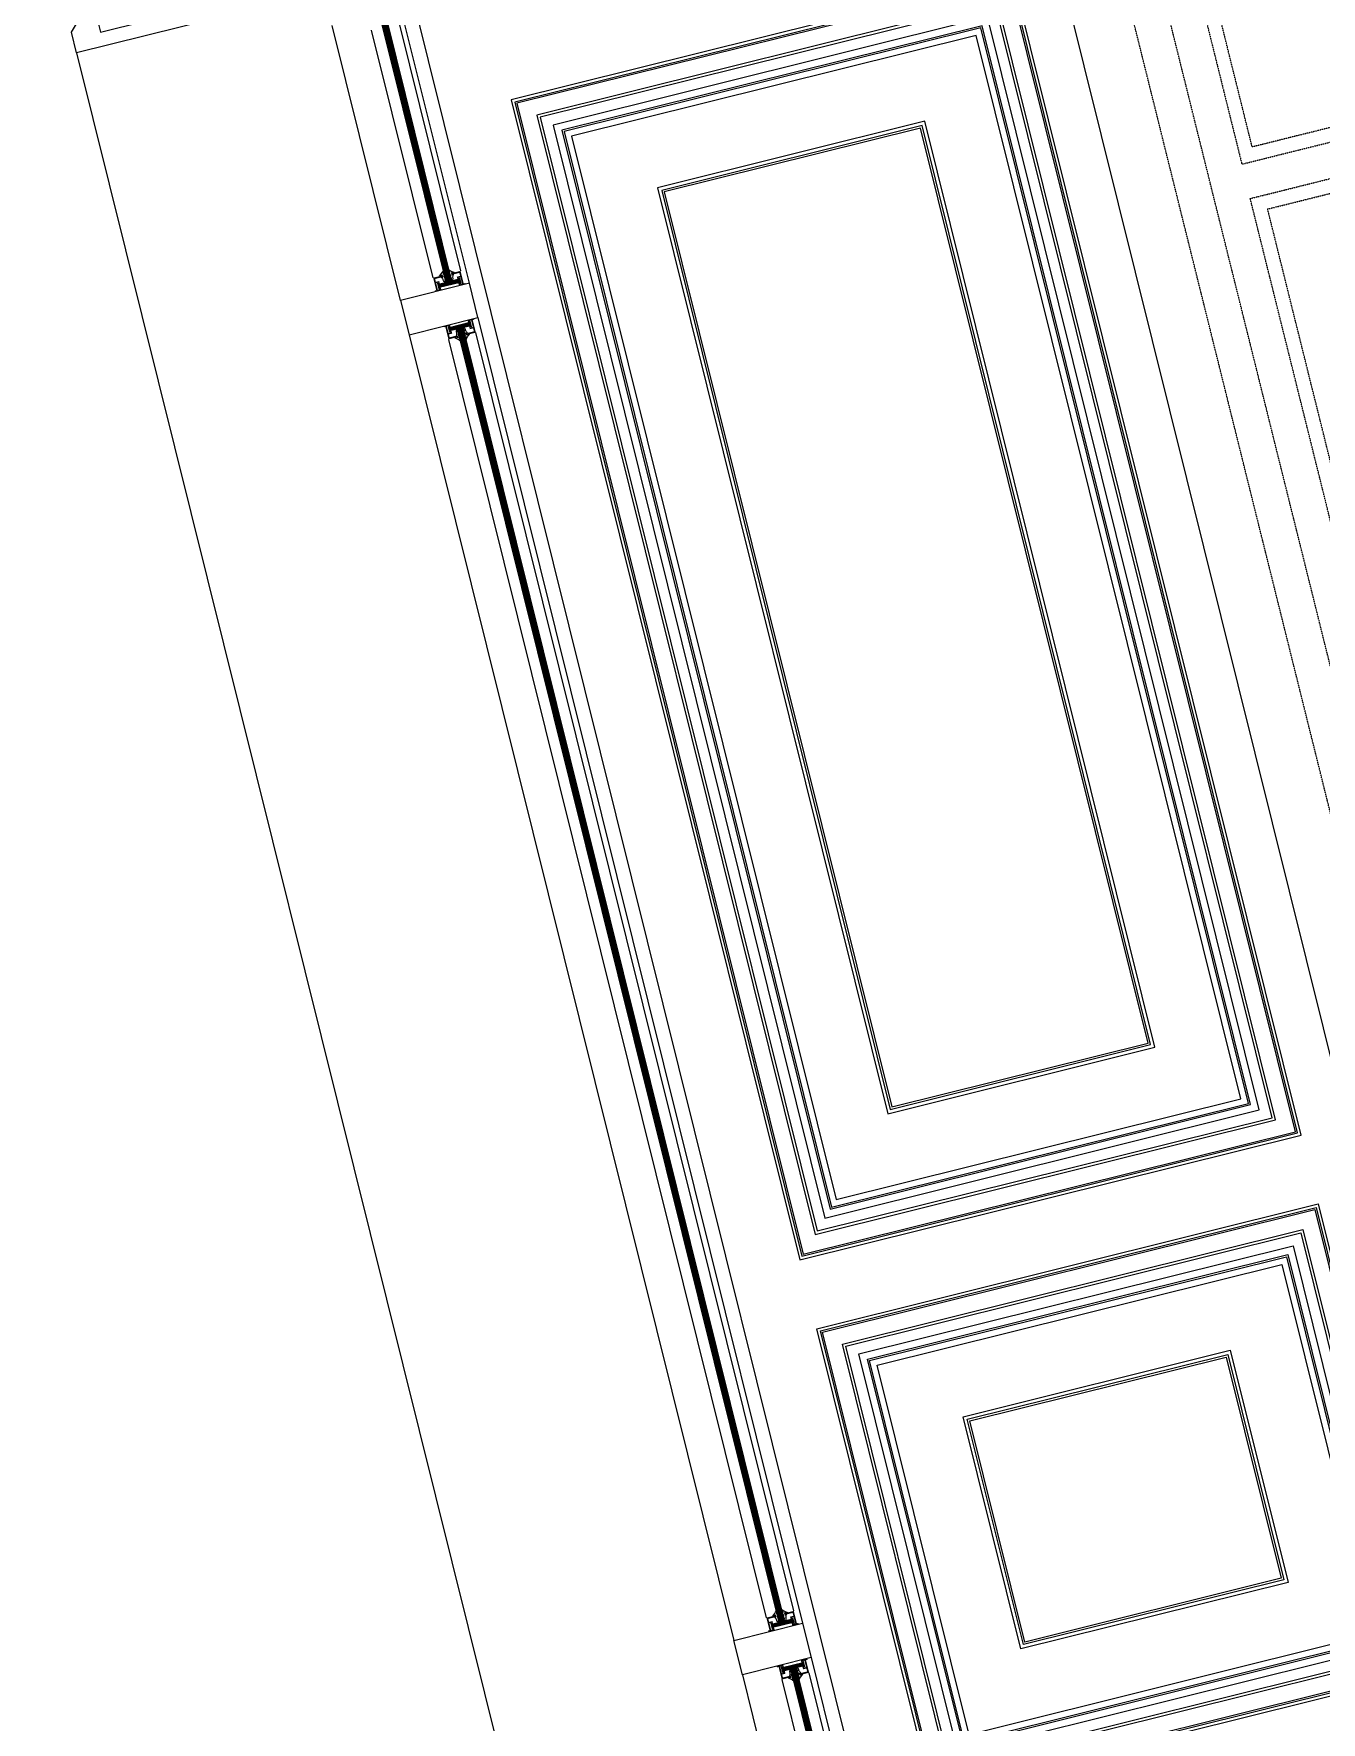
# Model space of a CAD drawing. Header units: inches. Extents: x 122939 to 389145, y 29603 to 574065.
# Drawn here: x 362256 to 364075, y 511976 to 514360 of the extents above; entities that cross this region are included whole.
import ezdxf

# ---------------------------------------------------------------- set-up
doc = ezdxf.new("R2010")
doc.units = ezdxf.units.IN
doc.header["$MEASUREMENT"] = 0
doc.linetypes.add('HIDDEN', pattern=[0.375, 0.25, -0.125])
for name, color, linetype, lineweight in [('A-FLOR-SLAB', 7, 'Continuous', 40), ('A-GLAZ', 134, 'Continuous', 18), ('A-RNDR-ALUM', 1, 'Continuous', 9), ('A-RNDR-PT36', 253, 'Continuous', 20), ('A-WALL-STON', 4, 'Continuous', 18), ('GRC', 41, 'Continuous', 0)]:
    doc.layers.add(name, color=color, linetype=linetype, lineweight=lineweight)
doc.layers.add('gypsum', color=31, linetype='Continuous')

# ---------------------------------------------------------------- blocks, each defined once
blk = doc.blocks.new('win1')
at = {"color": 252, "linetype": 'HIDDEN', "ltscale": 0.5}
for p, q in [((99.8, 2748.8), (99.8, 2348.6, 0)), ((99.8, 2348.6, 0), (1050.2, 2348.6, 0))]:
    blk.add_line(p, q, dxfattribs=at)
at = {"color": 252, "linetype": 'HIDDEN', "ltscale": 0.5, "elevation": 0}
for points in [[(0, 2848.8), (1150, 2848.8), (1150, -101.2), (0, -101.2)], [(119.8, 2728.8), (1030.2, 2728.8), (1030.2, 2368.6), (119.8, 2368.6)], [(99.6, 2298.6), (1050.4, 2298.6), (1050.4, 398.6), (99.6, 398.6)], [(119.8, 2278.3), (1030.2, 2278.3), (1030.2, 418.8), (119.8, 418.8)]]:
    blk.add_lwpolyline(points, close=True, dxfattribs=at)
blk.add_lwpolyline([(50, 2798.8), (1100, 2798.8), (1100, -101.2), (50, -101.2), (50, 2798.8), (1100, 2798.8), (1100, -101.2)], dxfattribs=at)
blk = doc.blocks.new('GLAZ-2')
at = {"layer": 'A-GLAZ'}
for p, q in [((-26.3, 2838.5, 0), (-26.3, 2458.5, 0)), ((-24.9, 2838.5, 0), (-24.9, 2458.5, 0)), ((-23.6, 2838.5, 0), (-23.6, 2458.5, 0)), ((-22.3, 2838.5, 0), (-22.3, 2458.5, 0)), ((-20.9, 2838.5, 0), (-20.9, 2458.5, 0)), ((-19.6, 2838.5, 0), (-19.6, 2458.5, 0)), ((-18.3, 2838.5, 0), (-18.3, 2458.5, 0)), ((-26.3, 511.6, 0), (-26.3, 2391.7, 0)), ((-24.9, 511.6, 0), (-24.9, 2391.7, 0)), ((-23.6, 511.6, 0), (-23.6, 2391.7, 0)), ((-22.3, 511.6, 0), (-22.3, 2391.7, 0)), ((-20.9, 511.6, 0), (-20.9, 2391.7, 0)), ((-19.6, 511.6, 0), (-19.6, 2391.7, 0)), ((-18.3, 511.6, 0), (-18.3, 2391.7, 0)), ((-26.3, 61.5, 0), (-26.3, 441.5, 0)), ((-24.9, 61.5, 0), (-24.9, 441.5, 0)), ((-23.6, 61.5, 0), (-23.6, 441.5, 0)), ((-22.3, 61.5, 0), (-22.3, 441.5, 0)), ((-20.9, 61.5, 0), (-20.9, 441.5, 0)), ((-19.6, 61.5, 0), (-19.6, 441.5, 0)), ((-18.3, 61.5, 0), (-18.3, 441.5, 0))]:
    blk.add_line(p, q, dxfattribs=at)
at = {"layer": 'A-RNDR-ALUM'}
for p, q in [((-50, 2450), (-50, 2850, 0)), ((50, 2450), (50, 2850, 0)), ((-38.2, 2460.6, 0), (-37.5, 2460.6, 0)), ((-38.2, 2460.6, 0), (-38.2, 2452.6, 0)), ((-38.2, 2460.6, 0), (-37.5, 2460.6, 0)), ((-38.2, 2460.6, 0), (-38.2, 2452.6, 0)), ((-37.5, 2460.6, 0), (-37.5, 2452.6, 0)), ((-37.5, 2460.6, 0), (-37.5, 2452.6, 0)), ((-37.5, 2459, 0), (-7.1, 2459, 0)), ((-37.5, 2459, 0), (-7.1, 2459, 0)), ((-37.5, 2457.8, 0), (-7.1, 2457.8, 0)), ((-37.5, 2457.8, 0), (-7.1, 2457.8, 0)), ((-37.5, 2456.6, 0), (-7.1, 2456.6, 0)), ((-37.5, 2456.6, 0), (-7.1, 2456.6, 0)), ((-36, 2460.6, 0), (-35.3, 2460.6, 0)), ((-36, 2460.6, 0), (-35.3, 2460.6, 0)), ((-6.4, 2460.6, 0), (-7.1, 2460.6, 0)), ((-7.1, 2460.6, 0), (-7.1, 2452.6, 0)), ((-6.4, 2460.6, 0), (-7.1, 2460.6, 0)), ((-7.1, 2460.6, 0), (-7.1, 2452.6, 0)), ((-6.4, 2460.6, 0), (-6.4, 2452.6, 0)), ((-6.4, 2460.6, 0), (-6.4, 2452.6, 0)), ((-38.2, 2452.6, 0), (-37.5, 2452.6, 0)), ((-38.2, 2452.6, 0), (-37.5, 2452.6, 0)), ((-37.5, 2455.5, 0), (-7.1, 2455.5, 0)), ((-37.5, 2455.5, 0), (-7.1, 2455.5, 0)), ((-37.5, 2454.3, 0), (-7.1, 2454.3, 0)), ((-37.5, 2454.3, 0), (-7.1, 2454.3, 0)), ((-36, 2452.6, 0), (-35.3, 2452.6, 0)), ((-36, 2452.6, 0), (-35.3, 2452.6, 0)), ((-6.4, 2452.6, 0), (-7.1, 2452.6, 0)), ((-6.4, 2452.6, 0), (-7.1, 2452.6, 0)), ((-50, 2400), (-50, 500, 0)), ((-38.2, 2397.6, 0), (-37.5, 2397.6, 0)), ((-38.2, 2389.6, 0), (-38.2, 2397.6, 0)), ((-38.2, 2397.6, 0), (-37.5, 2397.6, 0)), ((-38.2, 2389.6, 0), (-38.2, 2397.6, 0)), ((-38.2, 2389.6, 0), (-37.5, 2389.6, 0)), ((-38.2, 2389.6, 0), (-37.5, 2389.6, 0)), ((-37.5, 2389.6, 0), (-37.5, 2397.6, 0)), ((-37.5, 2389.6, 0), (-37.5, 2397.6, 0)), ((-37.5, 2396, 0), (-7.1, 2396, 0)), ((-37.5, 2396, 0), (-7.1, 2396, 0)), ((-37.5, 2394.8, 0), (-7.1, 2394.8, 0)), ((-37.5, 2394.8, 0), (-7.1, 2394.8, 0)), ((-37.5, 2393.6, 0), (-7.1, 2393.6, 0)), ((-37.5, 2393.6, 0), (-7.1, 2393.6, 0)), ((-37.5, 2392.5, 0), (-7.1, 2392.5, 0)), ((-37.5, 2392.5, 0), (-7.1, 2392.5, 0)), ((-37.5, 2391.3, 0), (-7.1, 2391.3, 0)), ((-37.5, 2391.3, 0), (-7.1, 2391.3, 0)), ((-36, 2397.6, 0), (-35.3, 2397.6, 0)), ((-36, 2397.6, 0), (-35.3, 2397.6, 0)), ((-36, 2389.6, 0), (-35.3, 2389.6, 0)), ((-36, 2389.6, 0), (-35.3, 2389.6, 0)), ((-6.4, 2397.6, 0), (-7.1, 2397.6, 0)), ((-7.1, 2389.6, 0), (-7.1, 2397.6, 0)), ((-6.4, 2397.6, 0), (-7.1, 2397.6, 0)), ((-7.1, 2389.6, 0), (-7.1, 2397.6, 0)), ((-6.4, 2389.6, 0), (-7.1, 2389.6, 0)), ((-6.4, 2389.6, 0), (-7.1, 2389.6, 0)), ((-6.4, 2389.6, 0), (-6.4, 2397.6, 0)), ((-6.4, 2389.6, 0), (-6.4, 2397.6, 0)), ((50, 2400), (50, 500, 0)), ((-38.2, 510.7, 0), (-37.5, 510.7, 0)), ((-38.2, 510.7, 0), (-38.2, 502.6, 0)), ((-38.2, 510.7, 0), (-37.5, 510.7, 0)), ((-38.2, 510.7, 0), (-38.2, 502.6, 0)), ((-38.2, 502.6, 0), (-37.5, 502.6, 0)), ((-38.2, 502.6, 0), (-37.5, 502.6, 0)), ((-37.5, 510.7, 0), (-37.5, 502.6, 0)), ((-37.5, 510.7, 0), (-37.5, 502.6, 0)), ((-37.5, 509, 0), (-7.1, 509, 0)), ((-37.5, 509, 0), (-7.1, 509, 0)), ((-37.5, 507.8, 0), (-7.1, 507.8, 0)), ((-37.5, 507.8, 0), (-7.1, 507.8, 0)), ((-37.5, 506.6, 0), (-7.1, 506.6, 0)), ((-37.5, 506.6, 0), (-7.1, 506.6, 0)), ((-37.5, 505.5, 0), (-7.1, 505.5, 0)), ((-37.5, 505.5, 0), (-7.1, 505.5, 0)), ((-37.5, 504.3, 0), (-7.1, 504.3, 0)), ((-37.5, 504.3, 0), (-7.1, 504.3, 0)), ((-36, 510.7, 0), (-35.3, 510.7, 0)), ((-36, 510.7, 0), (-35.3, 510.7, 0)), ((-36, 502.6, 0), (-35.3, 502.6, 0)), ((-36, 502.6, 0), (-35.3, 502.6, 0)), ((-6.4, 510.7, 0), (-7.1, 510.7, 0)), ((-7.1, 510.7, 0), (-7.1, 502.6, 0)), ((-6.4, 510.7, 0), (-7.1, 510.7, 0)), ((-7.1, 510.7, 0), (-7.1, 502.6, 0)), ((-6.4, 502.6, 0), (-7.1, 502.6, 0)), ((-6.4, 502.6, 0), (-7.1, 502.6, 0)), ((-6.4, 510.7, 0), (-6.4, 502.6, 0)), ((-6.4, 510.7, 0), (-6.4, 502.6, 0)), ((-50, 450, 0), (-50, 50, 0)), ((-38.2, 447.4, 0), (-37.5, 447.4, 0)), ((-38.2, 439.4, 0), (-38.2, 447.4, 0)), ((-38.2, 447.4, 0), (-37.5, 447.4, 0)), ((-38.2, 439.4, 0), (-38.2, 447.4, 0)), ((-38.2, 439.4, 0), (-37.5, 439.4, 0)), ((-38.2, 439.4, 0), (-37.5, 439.4, 0)), ((-37.5, 439.4, 0), (-37.5, 447.4, 0)), ((-37.5, 439.4, 0), (-37.5, 447.4, 0)), ((-37.5, 445.7, 0), (-7.1, 445.7, 0)), ((-37.5, 445.7, 0), (-7.1, 445.7, 0)), ((-37.5, 444.5, 0), (-7.1, 444.5, 0)), ((-37.5, 444.5, 0), (-7.1, 444.5, 0)), ((-37.5, 443.4, 0), (-7.1, 443.4, 0)), ((-37.5, 443.4, 0), (-7.1, 443.4, 0)), ((-37.5, 442.2, 0), (-7.1, 442.2, 0)), ((-37.5, 442.2, 0), (-7.1, 442.2, 0)), ((-37.5, 441, 0), (-7.1, 441, 0)), ((-37.5, 441, 0), (-7.1, 441, 0)), ((-36, 447.4, 0), (-35.3, 447.4, 0)), ((-36, 447.4, 0), (-35.3, 447.4, 0)), ((-36, 439.4, 0), (-35.3, 439.4, 0)), ((-36, 439.4, 0), (-35.3, 439.4, 0)), ((-6.4, 447.4, 0), (-7.1, 447.4, 0)), ((-7.1, 439.4, 0), (-7.1, 447.4, 0)), ((-6.4, 447.4, 0), (-7.1, 447.4, 0)), ((-7.1, 439.4, 0), (-7.1, 447.4, 0)), ((-6.4, 439.4, 0), (-7.1, 439.4, 0)), ((-6.4, 439.4, 0), (-7.1, 439.4, 0)), ((-6.4, 439.4, 0), (-6.4, 447.4, 0)), ((-6.4, 439.4, 0), (-6.4, 447.4, 0)), ((50, 450, 0), (50, 50, 0))]:
    blk.add_line(p, q, dxfattribs=at)
at = {"layer": 'A-RNDR-ALUM', "elevation": 0}
for points in [[(-14, 2467.6), (-15.6, 2467.6), (-15.6, 2470.5, 0.015553), (-14.8, 2470), (-11.6, 2470, -0.104304), (-18.3, 2476.1), (-18.3, 2473.5, 0.016036), (-17.6, 2472.8), (-17.6, 2471.5), (-18.3, 2470.9), (-18.3, 2468), (-17.6, 2468.7), (-17.6, 2466.3), (-18.3, 2465.7), (-18.3, 2462.8), (-17.6, 2463.5), (-17.6, 2462.2, -0.414214), (-18.3, 2461.5), (-26.3, 2461.5, -0.414214), (-26.9, 2462.2), (-26.9, 2463.5), (-26.3, 2462.8), (-26.3, 2465.7), (-26.9, 2466.3), (-26.9, 2468.7), (-26.3, 2468), (-26.3, 2470.9), (-26.9, 2471.5), (-26.9, 2472.8, 0.016036), (-26.3, 2473.5), (-26.3, 2476.1, -0.104304), (-33, 2470), (-29.8, 2470, 0.015553), (-28.9, 2470.5), (-28.9, 2467.6), (-30.6, 2467.6, -0.021646), (-28.9, 2464.1), (-28.9, 2462.2, 0.414214), (-26.3, 2459.5), (-18.3, 2459.5, 0.414214), (-15.6, 2462.2), (-15.6, 2464.1, -0.021646)], [(-14, 2382.6), (-15.6, 2382.6), (-15.6, 2379.7, -0.015553), (-14.8, 2380.2), (-11.6, 2380.2, 0.104304), (-18.3, 2374.1), (-18.3, 2376.7, -0.016036), (-17.6, 2377.5), (-17.6, 2378.7), (-18.3, 2379.4), (-18.3, 2382.2), (-17.6, 2381.5), (-17.6, 2383.9), (-18.3, 2384.6), (-18.3, 2387.4), (-17.6, 2386.7), (-17.6, 2388, 0.414214), (-18.3, 2388.7), (-26.3, 2388.7, 0.414214), (-26.9, 2388), (-26.9, 2386.7), (-26.3, 2387.4), (-26.3, 2384.6), (-26.9, 2383.9), (-26.9, 2381.5), (-26.3, 2382.2), (-26.3, 2379.4), (-26.9, 2378.7), (-26.9, 2377.5, -0.016036), (-26.3, 2376.7), (-26.3, 2374.1, 0.104304), (-33, 2380.2), (-29.8, 2380.2, -0.015553), (-28.9, 2379.7), (-28.9, 2382.6), (-30.6, 2382.6, 0.021646), (-28.9, 2386.2), (-28.9, 2388, -0.414214), (-26.3, 2390.7), (-18.3, 2390.7, -0.414214), (-15.6, 2388), (-15.6, 2386.2, 0.021646)], [(-14, 517.6), (-15.6, 517.6), (-15.6, 520.6, 0.015553), (-14.8, 520), (-11.6, 520, -0.104304), (-18.3, 526.1), (-18.3, 523.6, 0.016036), (-17.6, 522.8), (-17.6, 521.6), (-18.3, 520.9), (-18.3, 518.1), (-17.6, 518.7), (-17.6, 516.4), (-18.3, 515.7), (-18.3, 512.9), (-17.6, 513.5), (-17.6, 512.2, -0.414214), (-18.3, 511.6), (-26.3, 511.6, -0.414214), (-26.9, 512.2), (-26.9, 513.5), (-26.3, 512.9), (-26.3, 515.7), (-26.9, 516.4), (-26.9, 518.7), (-26.3, 518.1), (-26.3, 520.9), (-26.9, 521.6), (-26.9, 522.8, 0.016036), (-26.3, 523.6), (-26.3, 526.1, -0.104304), (-33, 520), (-29.8, 520, 0.015553), (-28.9, 520.6), (-28.9, 517.6), (-30.6, 517.6, -0.021646), (-28.9, 514.1), (-28.9, 512.2, 0.414214), (-26.3, 509.6), (-18.3, 509.6, 0.414214), (-15.6, 512.2), (-15.6, 514.1, -0.021646)], [(-14, 432.4), (-15.6, 432.4), (-15.6, 429.5, -0.015553), (-14.8, 430), (-11.6, 430, 0.104304), (-18.3, 423.9), (-18.3, 426.5, -0.016036), (-17.6, 427.2), (-17.6, 428.5), (-18.3, 429.1), (-18.3, 432), (-17.6, 431.3), (-17.6, 433.7), (-18.3, 434.3), (-18.3, 437.2), (-17.6, 436.5), (-17.6, 437.8, 0.414214), (-18.3, 438.5), (-26.3, 438.5, 0.414214), (-26.9, 437.8), (-26.9, 436.5), (-26.3, 437.2), (-26.3, 434.3), (-26.9, 433.7), (-26.9, 431.3), (-26.3, 432), (-26.3, 429.1), (-26.9, 428.5), (-26.9, 427.2, -0.016036), (-26.3, 426.5), (-26.3, 423.9, 0.104304), (-33, 430), (-29.8, 430, -0.015553), (-28.9, 429.5), (-28.9, 432.4), (-30.6, 432.4, 0.021646), (-28.9, 435.9), (-28.9, 437.8, -0.414214), (-26.3, 440.5), (-18.3, 440.5, -0.414214), (-15.6, 437.8), (-15.6, 435.9, 0.021646)]]:
    blk.add_lwpolyline(points, format="xyb", close=True, dxfattribs=at)
at = {"layer": 'A-RNDR-ALUM'}
for points in [[(-50, 2450), (50, 2450), (50, 2400), (-50, 2400)], [(-50, 450), (50, 450), (50, 500), (-50, 500)]]:
    blk.add_lwpolyline(points, close=True, dxfattribs=at)
at = {"layer": 'A-RNDR-ALUM', "const_width": 0.928, "elevation": 0}
for points in [[(-43.7, 2451.4, 0.414214), (-44.2, 2450.9)], [(-43.7, 2451.4, 0.414214), (-44.2, 2450.9)], [(-0.7, 2451.4, -0.414214), (-0.2, 2450.9)], [(-0.7, 2451.4, -0.414214), (-0.2, 2450.9)], [(-43.7, 2398.9, -0.414214), (-44.2, 2399.3)], [(-43.7, 2398.9, -0.414214), (-44.2, 2399.3)], [(-0.7, 2398.8, 0.414214), (-0.2, 2399.3)], [(-0.7, 2398.8, 0.414214), (-0.2, 2399.3)], [(-43.7, 501.4, 0.414214), (-44.2, 500.9)], [(-43.7, 501.4, 0.414214), (-44.2, 500.9)], [(-0.7, 501.4, -0.414214), (-0.2, 501)], [(-0.7, 501.4, -0.414214), (-0.2, 501)], [(-43.7, 448.6, -0.414214), (-44.2, 449.1)], [(-43.7, 448.6, -0.414214), (-44.2, 449.1)], [(-0.7, 448.6, 0.414214), (-0.2, 449.1)], [(-0.7, 448.6, 0.414214), (-0.2, 449.1)]]:
    blk.add_lwpolyline(points, format="xyb", dxfattribs=at)
at = {"layer": 'A-RNDR-ALUM'}
for points in [[(-40.6, 2468.8, 0), (-40.6, 2470, 0), (-29.9, 2468.8, 0), (-29.9, 2470, 0)], [(-40.6, 2468.8, 0), (-40.6, 2470, 0), (-29.9, 2468.8, 0), (-29.9, 2470, 0)], [(-40.6, 2467.6, 0), (-40.6, 2468.8, 0), (-29.9, 2467.6, 0), (-29.9, 2468.8, 0)], [(-40.6, 2467.6, 0), (-40.6, 2468.8, 0), (-29.9, 2467.6, 0), (-29.9, 2468.8, 0)], [(-39.8, 2463.3, 0), (-39.8, 2461.5, 0), (-35, 2463.3, 0), (-36.9, 2461.5, 0)], [(-39.8, 2463.3, 0), (-39.8, 2461.5, 0), (-35, 2463.3, 0), (-36.9, 2461.5, 0)], [(-36.9, 2459.3, 0), (-35, 2459.3, 0), (-36.9, 2461.5, 0), (-35, 2463.3, 0)], [(-36.9, 2459.3, 0), (-35, 2459.3, 0), (-36.9, 2461.5, 0), (-35, 2463.3, 0)], [(-4.3, 2468.8, 0), (-4.3, 2470, 0), (-15.1, 2468.8, 0), (-15.1, 2470, 0)], [(-4.3, 2468.8, 0), (-4.3, 2470, 0), (-15.1, 2468.8, 0), (-15.1, 2470, 0)], [(-4.3, 2467.6, 0), (-4.3, 2468.8, 0), (-15.1, 2467.6, 0), (-15.1, 2468.8, 0)], [(-4.3, 2467.6, 0), (-4.3, 2468.8, 0), (-15.1, 2467.6, 0), (-15.1, 2468.8, 0)], [(-4.6, 2463.3, 0), (-4.6, 2461.5, 0), (-9.4, 2463.3, 0), (-7.5, 2461.5, 0)], [(-7.5, 2459.3, 0), (-9.4, 2459.3, 0), (-7.5, 2461.5, 0), (-9.4, 2463.3, 0)], [(-4.6, 2463.3, 0), (-4.6, 2461.5, 0), (-9.4, 2463.3, 0), (-7.5, 2461.5, 0)], [(-7.5, 2459.3, 0), (-9.4, 2459.3, 0), (-7.5, 2461.5, 0), (-9.4, 2463.3, 0)], [(-44.6, 2450, 0), (-44.6, 2450.9, 0), (-42.2, 2450, 0), (-43.7, 2450.9, 0)], [(-44.6, 2450, 0), (-44.6, 2450.9, 0), (-42.2, 2450, 0), (-43.7, 2450.9, 0)], [(-42.2, 2450, 0), (-43.7, 2450.9, 0), (-42.2, 2451.8, 0), (-43.7, 2451.8, 0)], [(-42.2, 2450, 0), (-43.7, 2450.9, 0), (-42.2, 2451.8, 0), (-43.7, 2451.8, 0)], [(-36.9, 2451.8, 0), (-35, 2450, 0), (-39.8, 2451.8, 0), (-39.8, 2450, 0)], [(-36.9, 2451.8, 0), (-35, 2450, 0), (-39.8, 2451.8, 0), (-39.8, 2450, 0)], [(-36.9, 2454, 0), (-35, 2454, 0), (-36.9, 2451.8, 0), (-35, 2450, 0)], [(-36.9, 2454, 0), (-35, 2454, 0), (-36.9, 2451.8, 0), (-35, 2450, 0)], [(-7.5, 2454, 0), (-9.4, 2454, 0), (-7.5, 2451.8, 0), (-9.4, 2450, 0)], [(-7.5, 2454, 0), (-9.4, 2454, 0), (-7.5, 2451.8, 0), (-9.4, 2450, 0)], [(-7.5, 2451.8, 0), (-9.4, 2450, 0), (-4.6, 2451.8, 0), (-4.6, 2450, 0)], [(-7.5, 2451.8, 0), (-9.4, 2450, 0), (-4.6, 2451.8, 0), (-4.6, 2450, 0)], [(-2.2, 2450, 0), (-0.7, 2450.9, 0), (-2.2, 2451.8, 0), (-0.7, 2451.8, 0)], [(-2.2, 2450, 0), (-0.7, 2450.9, 0), (-2.2, 2451.8, 0), (-0.7, 2451.8, 0)], [(0.2, 2450, 0), (0.2, 2450.9, 0), (-2.2, 2450, 0), (-0.7, 2450.9, 0)], [(0.2, 2450, 0), (0.2, 2450.9, 0), (-2.2, 2450, 0), (-0.7, 2450.9, 0)], [(-44.6, 2400.3, 0), (-44.6, 2399.3, 0), (-42.2, 2400.3, 0), (-43.7, 2399.3, 0)], [(-44.6, 2400.3, 0), (-44.6, 2399.3, 0), (-42.2, 2400.3, 0), (-43.7, 2399.3, 0)], [(-42.2, 2400.3, 0), (-43.7, 2399.3, 0), (-42.2, 2398.4, 0), (-43.7, 2398.4, 0)], [(-42.2, 2400.3, 0), (-43.7, 2399.3, 0), (-42.2, 2398.4, 0), (-43.7, 2398.4, 0)], [(-36.9, 2398.4, 0), (-35, 2400.3, 0), (-39.8, 2398.4, 0), (-39.8, 2400.3, 0)], [(-36.9, 2398.4, 0), (-35, 2400.3, 0), (-39.8, 2398.4, 0), (-39.8, 2400.3, 0)], [(-39.8, 2386.9, 0), (-39.8, 2388.8, 0), (-35, 2386.9, 0), (-36.9, 2388.8, 0)], [(-39.8, 2386.9, 0), (-39.8, 2388.8, 0), (-35, 2386.9, 0), (-36.9, 2388.8, 0)], [(-36.9, 2396.3, 0), (-35, 2396.3, 0), (-36.9, 2398.4, 0), (-35, 2400.3, 0)], [(-36.9, 2396.3, 0), (-35, 2396.3, 0), (-36.9, 2398.4, 0), (-35, 2400.3, 0)], [(-36.9, 2390.9, 0), (-35, 2390.9, 0), (-36.9, 2388.8, 0), (-35, 2386.9, 0)], [(-36.9, 2390.9, 0), (-35, 2390.9, 0), (-36.9, 2388.8, 0), (-35, 2386.9, 0)], [(-7.5, 2398.4, 0), (-9.4, 2400.3, 0), (-4.6, 2398.4, 0), (-4.6, 2400.3, 0)], [(-7.5, 2396.3, 0), (-9.4, 2396.3, 0), (-7.5, 2398.4, 0), (-9.4, 2400.3, 0)], [(-7.5, 2396.3, 0), (-9.4, 2396.3, 0), (-7.5, 2398.4, 0), (-9.4, 2400.3, 0)], [(-7.5, 2398.4, 0), (-9.4, 2400.3, 0), (-4.6, 2398.4, 0), (-4.6, 2400.3, 0)], [(-7.5, 2390.9, 0), (-9.4, 2390.9, 0), (-7.5, 2388.8, 0), (-9.4, 2386.9, 0)], [(-7.5, 2390.9, 0), (-9.4, 2390.9, 0), (-7.5, 2388.8, 0), (-9.4, 2386.9, 0)], [(-4.6, 2386.9, 0), (-4.6, 2388.8, 0), (-9.4, 2386.9, 0), (-7.5, 2388.8, 0)], [(-4.6, 2386.9, 0), (-4.6, 2388.8, 0), (-9.4, 2386.9, 0), (-7.5, 2388.8, 0)], [(-2.2, 2400.3, 0), (-0.7, 2399.3, 0), (-2.2, 2398.4, 0), (-0.7, 2398.4, 0)], [(0.2, 2400.3, 0), (0.2, 2399.3, 0), (-2.2, 2400.3, 0), (-0.7, 2399.3, 0)], [(-2.2, 2400.3, 0), (-0.7, 2399.3, 0), (-2.2, 2398.4, 0), (-0.7, 2398.4, 0)], [(0.2, 2400.3, 0), (0.2, 2399.3, 0), (-2.2, 2400.3, 0), (-0.7, 2399.3, 0)], [(-40.6, 2382.6, 0), (-40.6, 2381.4, 0), (-29.9, 2382.6, 0), (-29.9, 2381.4, 0)], [(-40.6, 2382.6, 0), (-40.6, 2381.4, 0), (-29.9, 2382.6, 0), (-29.9, 2381.4, 0)], [(-40.6, 2381.4, 0), (-40.6, 2380.2, 0), (-29.9, 2381.4, 0), (-29.9, 2380.2, 0)], [(-40.6, 2381.4, 0), (-40.6, 2380.2, 0), (-29.9, 2381.4, 0), (-29.9, 2380.2, 0)], [(-4.3, 2382.6, 0), (-4.3, 2381.4, 0), (-15.1, 2382.6, 0), (-15.1, 2381.4, 0)], [(-4.3, 2382.6, 0), (-4.3, 2381.4, 0), (-15.1, 2382.6, 0), (-15.1, 2381.4, 0)], [(-4.3, 2381.4, 0), (-4.3, 2380.2, 0), (-15.1, 2381.4, 0), (-15.1, 2380.2, 0)], [(-4.3, 2381.4, 0), (-4.3, 2380.2, 0), (-15.1, 2381.4, 0), (-15.1, 2380.2, 0)], [(-44.6, 500, 0), (-44.6, 500.9, 0), (-42.2, 500, 0), (-43.7, 500.9, 0)], [(-44.6, 500, 0), (-44.6, 500.9, 0), (-42.2, 500, 0), (-43.7, 500.9, 0)], [(-42.2, 500, 0), (-43.7, 500.9, 0), (-42.2, 501.9, 0), (-43.7, 501.9, 0)], [(-42.2, 500, 0), (-43.7, 500.9, 0), (-42.2, 501.9, 0), (-43.7, 501.9, 0)], [(-40.6, 518.8, 0), (-40.6, 520, 0), (-29.9, 518.8, 0), (-29.9, 520, 0)], [(-40.6, 518.8, 0), (-40.6, 520, 0), (-29.9, 518.8, 0), (-29.9, 520, 0)], [(-40.6, 517.6, 0), (-40.6, 518.8, 0), (-29.9, 517.6, 0), (-29.9, 518.8, 0)], [(-40.6, 517.6, 0), (-40.6, 518.8, 0), (-29.9, 517.6, 0), (-29.9, 518.8, 0)], [(-39.8, 513.3, 0), (-39.8, 511.5, 0), (-35, 513.3, 0), (-36.9, 511.5, 0)], [(-39.8, 513.3, 0), (-39.8, 511.5, 0), (-35, 513.3, 0), (-36.9, 511.5, 0)], [(-36.9, 501.9, 0), (-35, 500, 0), (-39.8, 501.9, 0), (-39.8, 500, 0)], [(-36.9, 501.9, 0), (-35, 500, 0), (-39.8, 501.9, 0), (-39.8, 500, 0)], [(-36.9, 509.3, 0), (-35, 509.3, 0), (-36.9, 511.5, 0), (-35, 513.3, 0)], [(-36.9, 509.3, 0), (-35, 509.3, 0), (-36.9, 511.5, 0), (-35, 513.3, 0)], [(-36.9, 504, 0), (-35, 504, 0), (-36.9, 501.9, 0), (-35, 500, 0)], [(-36.9, 504, 0), (-35, 504, 0), (-36.9, 501.9, 0), (-35, 500, 0)], [(-4.3, 518.8, 0), (-4.3, 520, 0), (-15.1, 518.8, 0), (-15.1, 520, 0)], [(-4.3, 518.8, 0), (-4.3, 520, 0), (-15.1, 518.8, 0), (-15.1, 520, 0)], [(-4.3, 517.6, 0), (-4.3, 518.8, 0), (-15.1, 517.6, 0), (-15.1, 518.8, 0)], [(-4.3, 517.6, 0), (-4.3, 518.8, 0), (-15.1, 517.6, 0), (-15.1, 518.8, 0)], [(-4.6, 513.3, 0), (-4.6, 511.5, 0), (-9.4, 513.3, 0), (-7.5, 511.5, 0)], [(-7.5, 509.3, 0), (-9.4, 509.3, 0), (-7.5, 511.5, 0), (-9.4, 513.3, 0)], [(-4.6, 513.3, 0), (-4.6, 511.5, 0), (-9.4, 513.3, 0), (-7.5, 511.5, 0)], [(-7.5, 509.3, 0), (-9.4, 509.3, 0), (-7.5, 511.5, 0), (-9.4, 513.3, 0)], [(-7.5, 504, 0), (-9.4, 504, 0), (-7.5, 501.9, 0), (-9.4, 500, 0)], [(-7.5, 504, 0), (-9.4, 504, 0), (-7.5, 501.9, 0), (-9.4, 500, 0)], [(-7.5, 501.9, 0), (-9.4, 500, 0), (-4.6, 501.9, 0), (-4.6, 500, 0)], [(-7.5, 501.9, 0), (-9.4, 500, 0), (-4.6, 501.9, 0), (-4.6, 500, 0)], [(-2.2, 500, 0), (-0.7, 500.9, 0), (-2.2, 501.9, 0), (-0.7, 501.9, 0)], [(-2.2, 500, 0), (-0.7, 500.9, 0), (-2.2, 501.9, 0), (-0.7, 501.9, 0)], [(0.2, 500, 0), (0.2, 500.9, 0), (-2.2, 500, 0), (-0.7, 500.9, 0)], [(0.2, 500, 0), (0.2, 500.9, 0), (-2.2, 500, 0), (-0.7, 500.9, 0)], [(-44.6, 450, 0), (-44.6, 449.1, 0), (-42.2, 450, 0), (-43.7, 449.1, 0)], [(-44.6, 450, 0), (-44.6, 449.1, 0), (-42.2, 450, 0), (-43.7, 449.1, 0)], [(-42.2, 450, 0), (-43.7, 449.1, 0), (-42.2, 448.2, 0), (-43.7, 448.2, 0)], [(-42.2, 450, 0), (-43.7, 449.1, 0), (-42.2, 448.2, 0), (-43.7, 448.2, 0)], [(-40.6, 432.4, 0), (-40.6, 431.2, 0), (-29.9, 432.4, 0), (-29.9, 431.2, 0)], [(-40.6, 432.4, 0), (-40.6, 431.2, 0), (-29.9, 432.4, 0), (-29.9, 431.2, 0)], [(-40.6, 431.2, 0), (-40.6, 430, 0), (-29.9, 431.2, 0), (-29.9, 430, 0)], [(-40.6, 431.2, 0), (-40.6, 430, 0), (-29.9, 431.2, 0), (-29.9, 430, 0)], [(-36.9, 448.2, 0), (-35, 450, 0), (-39.8, 448.2, 0), (-39.8, 450, 0)], [(-36.9, 448.2, 0), (-35, 450, 0), (-39.8, 448.2, 0), (-39.8, 450, 0)], [(-39.8, 436.7, 0), (-39.8, 438.5, 0), (-35, 436.7, 0), (-36.9, 438.5, 0)], [(-39.8, 436.7, 0), (-39.8, 438.5, 0), (-35, 436.7, 0), (-36.9, 438.5, 0)], [(-36.9, 446, 0), (-35, 446, 0), (-36.9, 448.2, 0), (-35, 450, 0)], [(-36.9, 446, 0), (-35, 446, 0), (-36.9, 448.2, 0), (-35, 450, 0)], [(-36.9, 440.7, 0), (-35, 440.7, 0), (-36.9, 438.5, 0), (-35, 436.7, 0)], [(-36.9, 440.7, 0), (-35, 440.7, 0), (-36.9, 438.5, 0), (-35, 436.7, 0)], [(-4.3, 432.4, 0), (-4.3, 431.2, 0), (-15.1, 432.4, 0), (-15.1, 431.2, 0)], [(-4.3, 432.4, 0), (-4.3, 431.2, 0), (-15.1, 432.4, 0), (-15.1, 431.2, 0)], [(-4.3, 431.2, 0), (-4.3, 430, 0), (-15.1, 431.2, 0), (-15.1, 430, 0)], [(-4.3, 431.2, 0), (-4.3, 430, 0), (-15.1, 431.2, 0), (-15.1, 430, 0)], [(-7.5, 448.2, 0), (-9.4, 450, 0), (-4.6, 448.2, 0), (-4.6, 450, 0)], [(-7.5, 446, 0), (-9.4, 446, 0), (-7.5, 448.2, 0), (-9.4, 450, 0)], [(-7.5, 446, 0), (-9.4, 446, 0), (-7.5, 448.2, 0), (-9.4, 450, 0)], [(-7.5, 448.2, 0), (-9.4, 450, 0), (-4.6, 448.2, 0), (-4.6, 450, 0)], [(-7.5, 440.7, 0), (-9.4, 440.7, 0), (-7.5, 438.5, 0), (-9.4, 436.7, 0)], [(-7.5, 440.7, 0), (-9.4, 440.7, 0), (-7.5, 438.5, 0), (-9.4, 436.7, 0)], [(-4.6, 436.7, 0), (-4.6, 438.5, 0), (-9.4, 436.7, 0), (-7.5, 438.5, 0)], [(-4.6, 436.7, 0), (-4.6, 438.5, 0), (-9.4, 436.7, 0), (-7.5, 438.5, 0)], [(-2.2, 450, 0), (-0.7, 449.1, 0), (-2.2, 448.2, 0), (-0.7, 448.2, 0)], [(0.2, 450, 0), (0.2, 449.1, 0), (-2.2, 450, 0), (-0.7, 449.1, 0)], [(-2.2, 450, 0), (-0.7, 449.1, 0), (-2.2, 448.2, 0), (-0.7, 448.2, 0)], [(0.2, 450, 0), (0.2, 449.1, 0), (-2.2, 450, 0), (-0.7, 449.1, 0)]]:
    blk.add_solid(points, dxfattribs=at)
for points in [[(-42.2, 2470, 0), (-39.8, 2467.6, 0), (-42.2, 2450, 0), (-39.8, 2450, 0)], [(-42.2, 2470, 0), (-39.8, 2467.6, 0), (-40.1, 2470, 0), (-40.1, 2467.6, 0)], [(-42.2, 2470, 0), (-39.8, 2467.6, 0), (-42.2, 2450, 0), (-39.8, 2450, 0)], [(-42.2, 2470, 0), (-39.8, 2467.6, 0), (-40.1, 2470, 0), (-40.1, 2467.6, 0)], [(-4.6, 2467.6, 0), (-2.2, 2470, 0), (-4.6, 2450, 0), (-2.2, 2450, 0)], [(-2.2, 2470, 0), (-4.6, 2467.6, 0), (-4.3, 2470, 0), (-4.3, 2467.6, 0)], [(-4.6, 2467.6, 0), (-2.2, 2470, 0), (-4.6, 2450, 0), (-2.2, 2450, 0)], [(-2.2, 2470, 0), (-4.6, 2467.6, 0), (-4.3, 2470, 0), (-4.3, 2467.6, 0)], [(-42.2, 2380.2, 0), (-39.8, 2382.6, 0), (-42.2, 2400.3, 0), (-39.8, 2400.3, 0)], [(-42.2, 2380.2, 0), (-39.8, 2382.6, 0), (-42.2, 2400.3, 0), (-39.8, 2400.3, 0)], [(-4.6, 2382.6, 0), (-2.2, 2380.2, 0), (-4.6, 2400.3, 0), (-2.2, 2400.3, 0)], [(-4.6, 2382.6, 0), (-2.2, 2380.2, 0), (-4.6, 2400.3, 0), (-2.2, 2400.3, 0)], [(-42.2, 2380.2, 0), (-39.8, 2382.6, 0), (-40.1, 2380.2, 0), (-40.1, 2382.6, 0)], [(-42.2, 2380.2, 0), (-39.8, 2382.6, 0), (-40.1, 2380.2, 0), (-40.1, 2382.6, 0)], [(-2.2, 2380.2, 0), (-4.6, 2382.6, 0), (-4.3, 2380.2, 0), (-4.3, 2382.6, 0)], [(-2.2, 2380.2, 0), (-4.6, 2382.6, 0), (-4.3, 2380.2, 0), (-4.3, 2382.6, 0)], [(-42.2, 520, 0), (-39.8, 517.6, 0), (-42.2, 500, 0), (-39.8, 500, 0)], [(-42.2, 520, 0), (-39.8, 517.6, 0), (-40.1, 520, 0), (-40.1, 517.6, 0)], [(-42.2, 520, 0), (-39.8, 517.6, 0), (-42.2, 500, 0), (-39.8, 500, 0)], [(-42.2, 520, 0), (-39.8, 517.6, 0), (-40.1, 520, 0), (-40.1, 517.6, 0)], [(-4.6, 517.6, 0), (-2.2, 520, 0), (-4.6, 500, 0), (-2.2, 500, 0)], [(-2.2, 520, 0), (-4.6, 517.6, 0), (-4.3, 520, 0), (-4.3, 517.6, 0)], [(-4.6, 517.6, 0), (-2.2, 520, 0), (-4.6, 500, 0), (-2.2, 500, 0)], [(-2.2, 520, 0), (-4.6, 517.6, 0), (-4.3, 520, 0), (-4.3, 517.6, 0)], [(-42.2, 430, 0), (-39.8, 432.4, 0), (-42.2, 450, 0), (-39.8, 450, 0)], [(-42.2, 430, 0), (-39.8, 432.4, 0), (-42.2, 450, 0), (-39.8, 450, 0)], [(-42.2, 430, 0), (-39.8, 432.4, 0), (-40.1, 430, 0), (-40.1, 432.4, 0)], [(-42.2, 430, 0), (-39.8, 432.4, 0), (-40.1, 430, 0), (-40.1, 432.4, 0)], [(-4.6, 432.4, 0), (-2.2, 430, 0), (-4.6, 450, 0), (-2.2, 450, 0)], [(-4.6, 432.4, 0), (-2.2, 430, 0), (-4.6, 450, 0), (-2.2, 450, 0)], [(-2.2, 430, 0), (-4.6, 432.4, 0), (-4.3, 430, 0), (-4.3, 432.4, 0)], [(-2.2, 430, 0), (-4.6, 432.4, 0), (-4.3, 430, 0), (-4.3, 432.4, 0)]]:
    blk.add_trace(points, dxfattribs=at)
at = {"layer": 'A-RNDR-PT36'}
for p, q in [((-42.2, 2830, 0), (-42.2, 2470, 0)), ((-2.2, 2470, 0), (-2.2, 2830, 0)), ((-42.2, 520, 0), (-42.2, 2380.2, 0)), ((-2.2, 2380.2, 0), (-2.2, 520, 0)), ((-42.2, 70, 0), (-42.2, 430, 0)), ((-2.2, 430, 0), (-2.2, 70, 0))]:
    blk.add_line(p, q, dxfattribs=at)

msp = doc.modelspace()

# ---------------------------------------------------------------- linework, layer by layer
at = {"layer": 'A-RNDR-PT36'}
msp.add_line((362316.205, 514333.443, 0), (363016.375, 511519.236, 0), dxfattribs=at)
at = {"layer": 'A-WALL-STON', "elevation": 0}
msp.add_lwpolyline([(362255.845, 514576.047), (362362.591, 514602.606), (362367.42, 514583.197), (362299.491, 514566.297), (362350.193, 514362.509), (362655.874, 514438.562), (362660.703, 514419.154), (362316.205, 514333.443), (362308.962, 514362.556), (362323.541, 514386.793), (362287.326, 514532.355), (362263.088, 514546.935)], close=True, dxfattribs=at)
at = {"layer": 'GRC'}
for p in [(363506.318, 511538.085, 0), (363481.894, 511636.255, 0), (363506.318, 511538.085, 0)]:
    msp.add_line(p, (362519.64, 515503.861, 0), dxfattribs=at)
at = {"layer": 'gypsum'}
msp.add_line((364323.715, 511968.158, -0.001), (363669.137, 514599.115, 0), dxfattribs=at)
at = {"layer": 'gypsum', "elevation": 0}
for points in [[(363338.065, 512628.534), (364046.469, 512804.784), (363638.839, 514443.179), (362930.435, 514266.93)], [(363341.227, 512633.79), (364041.213, 512807.945), (363635.677, 514437.923), (362935.691, 514263.768)], [(363342.921, 512636.606), (364038.397, 512809.639), (363633.983, 514435.107), (362938.507, 514262.074)], [(363359.772, 512664.62), (364010.383, 512826.491), (363617.132, 514407.093), (362966.521, 514245.222)], [(363362.766, 512669.596), (364005.407, 512829.484), (363614.138, 514402.117), (362971.497, 514242.229)], [(363373.713, 512687.794), (363987.209, 512840.431), (363603.192, 514383.919), (362989.695, 514231.282)], [(363381.184, 512700.215), (363974.788, 512847.903), (363595.72, 514371.498), (363002.116, 514223.811)], [(363382.917, 512703.096), (363971.906, 512849.636), (363593.987, 514368.617), (363004.998, 514222.077)], [(363389.43, 512713.923), (363961.08, 512856.149), (363587.474, 514357.79), (363015.824, 514215.565)], [(363462.328, 512835.109), (363839.894, 512929.047), (363514.576, 514236.605), (363137.01, 514142.667)], [(363465.968, 512841.159), (363833.844, 512932.686), (363510.936, 514230.554), (363143.06, 514139.027)], [(363468.155, 512844.795), (363830.208, 512934.873), (363508.749, 514226.918), (363146.696, 514136.84)], [(363362.209, 512531.492), (364070.613, 512707.742), (364234.504, 512049.011), (363526.1, 511872.762)], [(363367.465, 512528.331), (364067.451, 512702.486), (364229.248, 512052.173), (363529.262, 511878.018)], [(363370.281, 512526.637), (364065.757, 512699.67), (364226.432, 512053.867), (363530.956, 511880.834)], [(363398.295, 512509.785), (364048.906, 512671.656), (364198.418, 512070.719), (363547.807, 511908.848)], [(363403.271, 512506.792), (364045.912, 512666.679), (364193.441, 512073.712), (363550.801, 511913.824)], [(363421.469, 512495.845), (364034.965, 512648.482), (364175.243, 512084.659), (363561.747, 511932.022)], [(363433.89, 512488.373), (364027.494, 512636.061), (364162.823, 512092.13), (363569.219, 511944.443)], [(363436.771, 512486.64), (364025.761, 512633.179), (364159.941, 512093.864), (363570.952, 511947.324)], [(363447.598, 512480.127), (364019.248, 512622.353), (364149.115, 512100.377), (363577.465, 511958.151)], [(363447.598, 512480.127), (364019.248, 512622.353), (364149.115, 512100.377), (363577.465, 511958.151)], [(363568.784, 512407.229), (363946.35, 512501.167), (364027.929, 512173.274), (363650.363, 512079.337)], [(363574.834, 512403.59), (363942.71, 512495.116), (364021.878, 512176.914), (363654.003, 512085.387)], [(363578.47, 512401.403), (363940.523, 512491.481), (364018.243, 512179.101), (363656.189, 512089.023)]]:
    msp.add_lwpolyline(points, close=True, dxfattribs=at)

# ---------------------------------------------------------------- block references
at = {"layer": 'A-FLOR-SLAB', "xscale": -1, "rotation": 13.97142328298538}
msp.add_blockref('GLAZ-2', (363414.256, 511618.228, 0), dxfattribs=at)
at = {"layer": 'GRC', "rotation": 13.97142328298565}
msp.add_blockref('win1', (364432.9, 511872.867, 0), dxfattribs=at)

doc.saveas('drawing.dxf')
